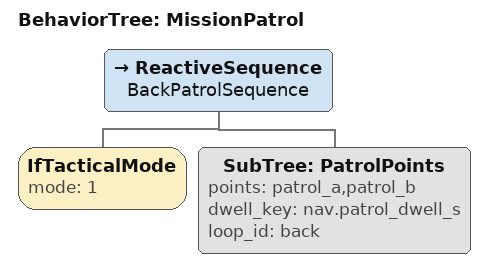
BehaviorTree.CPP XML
<?xml version="1.0"?>
<!--
  任务：后方巡逻（默认巡逻任务）。
  进入条件：战略模式 = kPatrol(1)（未被高地的前哨条件分支命中时，含双方前哨皆毁且时间 < 4min）。
  退出条件：被更高优先级任务抢占。
  抢占关系：低于高地，高于防守。
-->
<root BTCPP_format="4" main_tree_to_execute="MissionPatrol">
  <BehaviorTree ID="MissionPatrol">
    <ReactiveSequence name="BackPatrolSequence">
      <IfTacticalMode mode="1"/>
      <SubTree ID="PatrolPoints" points="patrol_a,patrol_b"
               dwell_key="nav.patrol_dwell_s" loop_id="back"/>
    </ReactiveSequence>
  </BehaviorTree>
</root>
